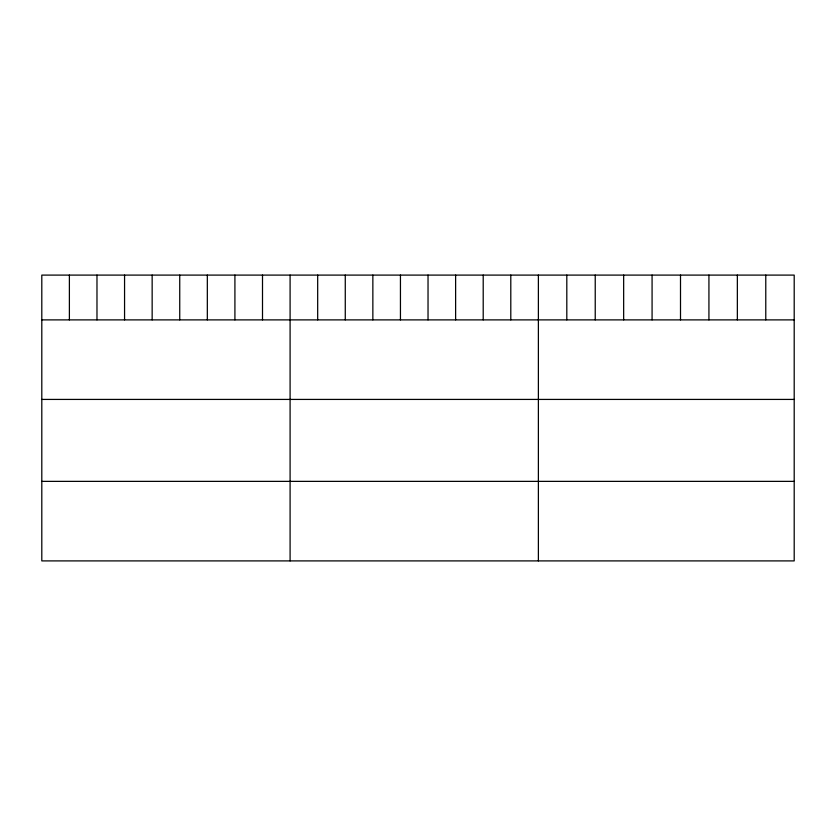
<?xml version="1.0" encoding="UTF-8"?>
<svg xmlns="http://www.w3.org/2000/svg" width="836" height="836" viewBox="0 0 836 836"><rect width="100%" height="100%" fill="white"/><g stroke="black" fill="none" stroke-linecap="round" stroke-linejoin="round"><path stroke-width="1.25" d="M794.2 319.885L794.2 560.904L41.8 560.904L41.8 275.096L794.2 275.096L794.2 319.885L41.8 319.885M41.8 399.42L794.2 399.42M41.8 481.369L794.2 481.369M765.776 275.096L765.776 319.885M737.352 275.096L737.352 319.885M708.928 275.096L708.928 319.885M680.504 275.096L680.504 319.885M652.08 275.096L652.08 319.885M623.656 275.096L623.656 319.885M595.232 275.096L595.232 319.885M566.808 275.096L566.808 319.885M538.384 275.096L538.384 560.904M510.796 275.096L510.796 319.885M483.208 275.096L483.208 319.885M455.62 275.096L455.62 319.885M428.032 275.096L428.032 319.885M400.444 275.096L400.444 319.885M372.856 275.096L372.856 319.885M345.268 275.096L345.268 319.885M317.68 275.096L317.68 319.885M290.092 275.096L290.092 560.904M262.504 275.096L262.504 319.885M234.916 275.096L234.916 319.885M207.328 275.096L207.328 319.885M179.74 275.096L179.74 319.885M152.152 275.096L152.152 319.885M124.564 275.096L124.564 319.885M96.976 275.096L96.976 319.885M69.388 275.096L69.388 319.885"/></g></svg>
